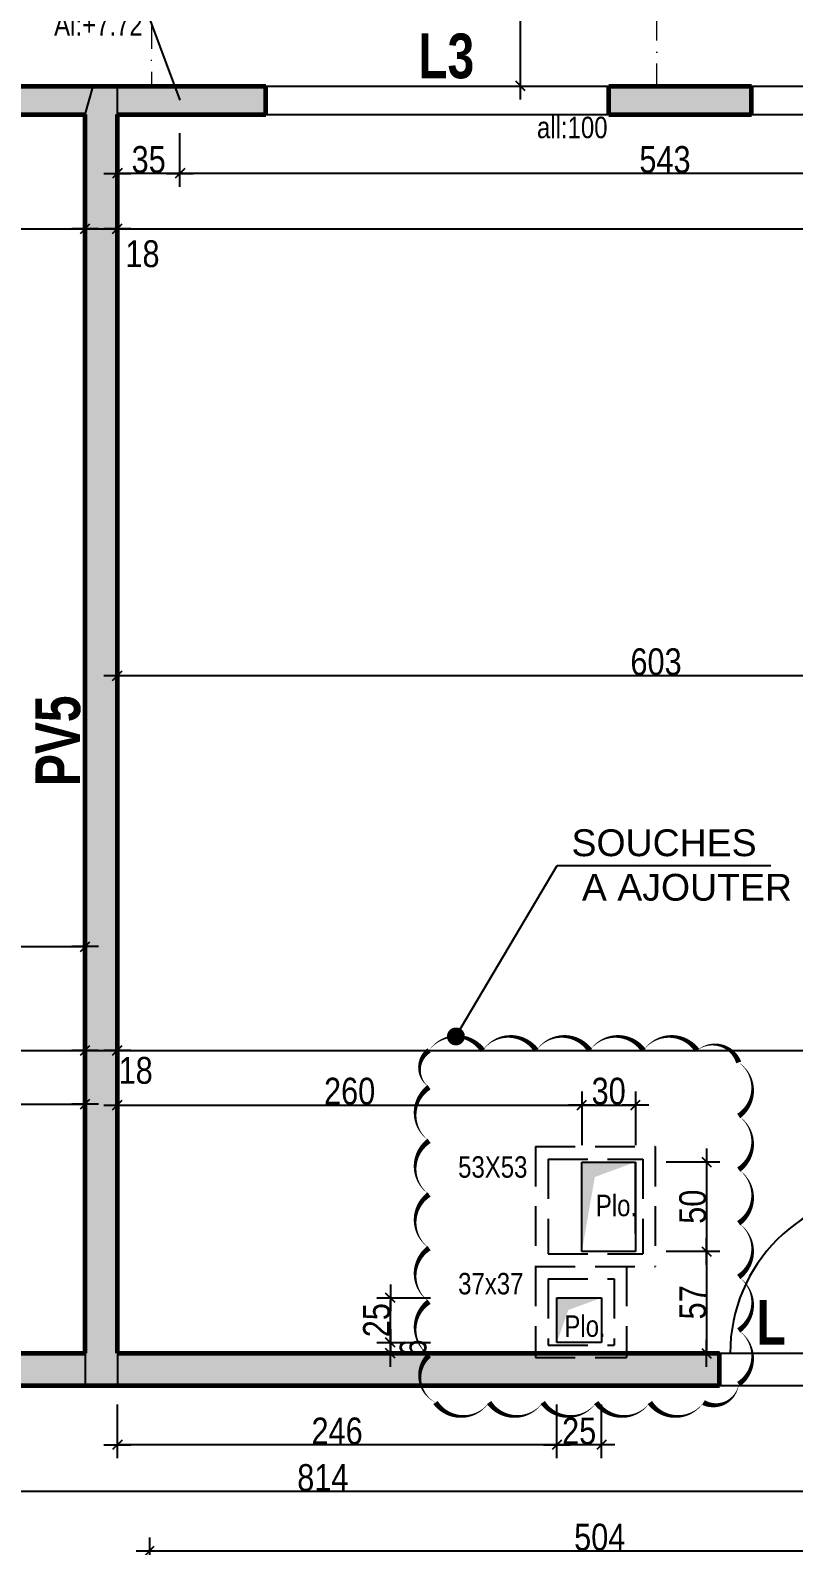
# Model space of a CAD drawing. Header units: millimetres. Extents: x 7120 to 15038, y -9128 to -4928.
# Drawn here: x 12483 to 12910, y -6654 to -5806 of the extents above; entities that cross this region are included whole.
import ezdxf
from ezdxf.enums import TextEntityAlignment as Align

# ---------------------------------------------------------------- set-up
doc = ezdxf.new("R2010")
doc.units = ezdxf.units.MM
doc.linetypes.add('CACHE2', pattern=[4.7625, 3.175, -1.5875])
doc.linetypes.add('TIRETPTX2', pattern=[50.8, 25.4, -12.7, 0, -12.7])
for name, color, linetype in [('01_cote_gen', 4, 'Continuous'), ('01_linteaux', 2, 'Continuous'), ('01_poch_murs', 253, 'Continuous'), ('01_poch_poteaux', 250, 'Continuous'), ('01_resv', 32, 'Continuous'), ('01_texte', 230, 'Continuous'), ('AA_COTES', 2, 'Continuous')]:
    doc.layers.add(name, color=color, linetype=linetype)
doc.layers.add('01_murs_coup', color=5, linetype='Continuous', lineweight=60)
doc.layers.add('01_tram_axes', color=2, linetype='TIRETPTX2', lineweight=9)
doc.styles.add('ARIAL', font='arial.ttf')
doc.styles.add('impact', font='impact.ttf')
doc.styles.add('MATTE_TXT', font='arial.ttf')
doc.styles.add('STYLE2', font='ARIALN.TTF')
doc.dimstyles.new('JB50', dxfattribs={"dimscale": 0.1, "dimtxt": 150, "dimasz": 15, "dimexe": 0.1, "dimexo": 0.1, "dimgap": 0.09, "dimtad": 1, "dimdec": 1, "dimdsep": 46, "dimtxsty": 'STYLE2', "dimblk1": 'BOND_G', "dimblk2": 'BOND_D', "dimsah": 1, "dimcen": 1.5, "dimdle": 0.01, "dimse1": 1, "dimse2": 1, "dimclrd": 4, "dimclre": 2, "dimclrt": 6, "dimazin": 2, "dimtfac": 2.333333, "dimtdec": 1, "dimtix": 1, "dimtmove": 2, "dimatfit": 3, "dimldrblk": 'BOND_G', "dimfxl": 1, "dimtolj": 1, "dimtzin": 0, "dimarcsym": 0})

# ---------------------------------------------------------------- blocks, each defined once
blk = doc.blocks.new('BOND_G')
at = {"layer": 'AA_COTES', "color": 0}
for p, q in [((0, -5), (0, 15)), ((5, 0), (-5, 0)), ((1.77, 1.77), (-1.77, -1.77))]:
    blk.add_line(p, q, dxfattribs=at)
blk = doc.blocks.new('BOND_D')
at = {"layer": 'AA_COTES', "color": 0}
for p, q in [((5, 0), (-5, 0)), ((-1.77, -1.77), (1.77, 1.77)), ((0, 5), (0, -15))]:
    blk.add_line(p, q, dxfattribs=at)
blk = doc.blocks.new('*D87')
at = {"layer": '01_cote_gen', "color": 4, "lineweight": -2, "transparency": 16777216}
blk.add_line((11518.13, -5916.75), (12512.13, -5916.75), dxfattribs=at)
at = {"layer": 'DEFPOINTS', "color": 0}
for p in [(12513.63, -5916.75), (11516.63, -5965.05), (12513.63, -5965.05)]:
    blk.add_point(p, dxfattribs=at)
at = {"layer": '01_cote_gen', "color": 4, "lineweight": -2, "transparency": 16777216, "xscale": 1.5, "yscale": 1.5, "zscale": 1.5, "rotation": 180}
blk.add_blockref('BOND_G', (11516.63, -5916.75), dxfattribs=at)
at = {"layer": '01_cote_gen', "color": 4, "lineweight": -2, "transparency": 16777216, "xscale": 1.5, "yscale": 1.5, "zscale": 1.5}
blk.add_blockref('BOND_D', (12513.63, -5916.75), dxfattribs=at)
at = {"layer": '01_cote_gen', "color": 6, "transparency": 16777216, "insert": (12015.13, -5909.08), "char_height": 15, "attachment_point": 5, "style": 'STYLE2'}
blk.add_mtext('\\A1;997', dxfattribs=at)
blk = doc.blocks.new('*D88')
at = {"layer": '01_cote_gen', "color": 4, "lineweight": -2, "transparency": 16777216}
blk.add_line((12515.13, -5916.75), (12530.13, -5916.75), dxfattribs=at)
at = {"layer": 'DEFPOINTS', "color": 0}
for p in [(12531.63, -5916.75), (12531.63, -5944.15), (12513.63, -5965.05)]:
    blk.add_point(p, dxfattribs=at)
at = {"layer": '01_cote_gen', "color": 4, "lineweight": -2, "transparency": 16777216, "xscale": 1.5, "yscale": 1.5, "zscale": 1.5, "rotation": 180}
blk.add_blockref('BOND_G', (12513.63, -5916.75), dxfattribs=at)
at = {"layer": '01_cote_gen', "color": 4, "lineweight": -2, "transparency": 16777216, "xscale": 1.5, "yscale": 1.5, "zscale": 1.5}
blk.add_blockref('BOND_D', (12531.63, -5916.75), dxfattribs=at)
at = {"layer": '01_cote_gen', "color": 6, "transparency": 16777216, "insert": (12545.68, -5930.86), "char_height": 15, "attachment_point": 5, "style": 'STYLE2'}
blk.add_mtext('\\A1;18', dxfattribs=at)
blk = doc.blocks.new('*D95')
at = {"layer": '01_cote_gen', "color": 4, "lineweight": -2, "transparency": 16777216}
blk.add_line((12757.31, -5835.46), (12757.31, -5618.46), dxfattribs=at)
at = {"layer": 'DEFPOINTS', "color": 0}
for p in [(12757.31, -5616.96), (12894.63, -5616.96), (12894.63, -5836.96)]:
    blk.add_point(p, dxfattribs=at)
at = {"layer": '01_cote_gen', "color": 4, "lineweight": -2, "transparency": 16777216, "xscale": 1.5, "yscale": 1.5, "zscale": 1.5}
for name, p, rotation in [('BOND_D', (12757.31, -5616.96), 90), ('BOND_G', (12757.31, -5836.96), 270)]:
    blk.add_blockref(name, p, dxfattribs=dict(at, rotation=rotation))
at = {"layer": '01_cote_gen', "color": 6, "transparency": 16777216, "insert": (12749.64, -5726.96), "char_height": 15, "attachment_point": 5, "rotation": 90, "style": 'STYLE2'}
blk.add_mtext('\\A1;220', dxfattribs=at)
blk = doc.blocks.new('*D204')
at = {"layer": '01_cote_gen', "color": 4, "lineweight": -2, "transparency": 16777216}
blk.add_line((12533.13, -5916.75), (13797.13, -5916.75), dxfattribs=at)
at = {"layer": 'DEFPOINTS', "color": 0}
for p in [(13798.63, -5916.75), (13798.63, -5953.14), (12531.63, -5976.08)]:
    blk.add_point(p, dxfattribs=at)
at = {"layer": '01_cote_gen', "color": 4, "lineweight": -2, "transparency": 16777216, "xscale": 1.5, "yscale": 1.5, "zscale": 1.5, "rotation": 180}
blk.add_blockref('BOND_G', (12531.63, -5916.75), dxfattribs=at)
at = {"layer": '01_cote_gen', "color": 4, "lineweight": -2, "transparency": 16777216, "xscale": 1.5, "yscale": 1.5, "zscale": 1.5}
blk.add_blockref('BOND_D', (13798.63, -5916.75), dxfattribs=at)
at = {"layer": '01_cote_gen', "color": 6, "transparency": 16777216, "insert": (13107.44, -5909.08), "char_height": 15, "attachment_point": 5, "style": 'STYLE2'}
blk.add_mtext('\\A1;1267', dxfattribs=at)
blk = doc.blocks.new('*D387')
at = {"layer": '01_cote_gen', "color": 4, "lineweight": -2, "transparency": 16777216}
blk.add_line((12259.13, -6406.48), (12512.13, -6406.48), dxfattribs=at)
at = {"layer": 'DEFPOINTS', "color": 0}
for p in [(12513.63, -6406.48), (12513.63, -6418.51), (12257.63, -6428.98)]:
    blk.add_point(p, dxfattribs=at)
at = {"layer": '01_cote_gen', "color": 4, "lineweight": -2, "transparency": 16777216, "xscale": 1.5, "yscale": 1.5, "zscale": 1.5, "rotation": 180}
blk.add_blockref('BOND_G', (12257.63, -6406.48), dxfattribs=at)
at = {"layer": '01_cote_gen', "color": 4, "lineweight": -2, "transparency": 16777216, "xscale": 1.5, "yscale": 1.5, "zscale": 1.5}
blk.add_blockref('BOND_D', (12513.63, -6406.48), dxfattribs=at)
at = {"layer": '01_cote_gen', "color": 6, "transparency": 16777216, "insert": (12385.63, -6398.81), "char_height": 15, "attachment_point": 5, "style": 'STYLE2'}
blk.add_mtext('\\A1;256', dxfattribs=at)
blk = doc.blocks.new('*D390')
at = {"layer": '01_cote_gen', "color": 4, "lineweight": -2, "transparency": 16777216}
blk.add_line((11518.13, -6376.48), (12512.13, -6376.48), dxfattribs=at)
at = {"layer": 'DEFPOINTS', "color": 0}
for p in [(11516.63, -6349.9), (12513.63, -6349.9), (12513.63, -6376.48)]:
    blk.add_point(p, dxfattribs=at)
at = {"layer": '01_cote_gen', "color": 4, "lineweight": -2, "transparency": 16777216, "xscale": 1.5, "yscale": 1.5, "zscale": 1.5, "rotation": 180}
blk.add_blockref('BOND_G', (11516.63, -6376.48), dxfattribs=at)
at = {"layer": '01_cote_gen', "color": 4, "lineweight": -2, "transparency": 16777216, "xscale": 1.5, "yscale": 1.5, "zscale": 1.5}
blk.add_blockref('BOND_D', (12513.63, -6376.48), dxfattribs=at)
at = {"layer": '01_cote_gen', "color": 6, "transparency": 16777216, "insert": (12015.13, -6368.81), "char_height": 15, "attachment_point": 5, "style": 'STYLE2'}
blk.add_mtext('\\A1;997', dxfattribs=at)
blk = doc.blocks.new('*D391')
at = {"layer": '01_cote_gen', "color": 4, "lineweight": -2, "transparency": 16777216}
blk.add_line((12515.13, -6376.48), (12530.13, -6376.48), dxfattribs=at)
at = {"layer": 'DEFPOINTS', "color": 0}
for p in [(12513.63, -6339.98), (12531.63, -6339.98), (12531.63, -6376.48)]:
    blk.add_point(p, dxfattribs=at)
at = {"layer": '01_cote_gen', "color": 4, "lineweight": -2, "transparency": 16777216, "xscale": 1.5, "yscale": 1.5, "zscale": 1.5, "rotation": 180}
blk.add_blockref('BOND_G', (12513.63, -6376.48), dxfattribs=at)
at = {"layer": '01_cote_gen', "color": 4, "lineweight": -2, "transparency": 16777216, "xscale": 1.5, "yscale": 1.5, "zscale": 1.5}
blk.add_blockref('BOND_D', (12531.63, -6376.48), dxfattribs=at)
at = {"layer": '01_cote_gen', "color": 6, "transparency": 16777216, "insert": (12541.86, -6387.74), "char_height": 15, "attachment_point": 5, "style": 'STYLE2'}
blk.add_mtext('\\A1;18', dxfattribs=at)
blk = doc.blocks.new('*D392')
at = {"layer": '01_cote_gen', "color": 4, "lineweight": -2, "transparency": 16777216}
blk.add_line((12533.13, -6376.48), (13797.13, -6376.48), dxfattribs=at)
at = {"layer": 'DEFPOINTS', "color": 0}
for p in [(12531.63, -6314.67), (13798.63, -6314.67), (13798.63, -6376.48)]:
    blk.add_point(p, dxfattribs=at)
at = {"layer": '01_cote_gen', "color": 4, "lineweight": -2, "transparency": 16777216, "xscale": 1.5, "yscale": 1.5, "zscale": 1.5, "rotation": 180}
blk.add_blockref('BOND_G', (12531.63, -6376.48), dxfattribs=at)
at = {"layer": '01_cote_gen', "color": 4, "lineweight": -2, "transparency": 16777216, "xscale": 1.5, "yscale": 1.5, "zscale": 1.5}
blk.add_blockref('BOND_D', (13798.63, -6376.48), dxfattribs=at)
at = {"layer": '01_cote_gen', "color": 6, "transparency": 16777216, "insert": (13011.87, -6368.81), "char_height": 15, "attachment_point": 5, "style": 'STYLE2'}
blk.add_mtext('\\A1;1267', dxfattribs=at)
blk = doc.blocks.new('*D424')
at = {"layer": '01_cote_gen', "color": 4, "lineweight": -2, "transparency": 16777216}
blk.add_line((13052.12, -6623.23), (12241.13, -6623.23), dxfattribs=at)
at = {"layer": 'DEFPOINTS', "color": 0}
for p in [(12239.63, -6563.94), (12239.63, -6623.23), (13053.62, -6625.94)]:
    blk.add_point(p, dxfattribs=at)
at = {"layer": '01_cote_gen', "color": 4, "lineweight": -2, "transparency": 16777216, "xscale": 1.5, "yscale": 1.5, "zscale": 1.5, "rotation": 180}
blk.add_blockref('BOND_D', (12239.63, -6623.23), dxfattribs=at)
at = {"layer": '01_cote_gen', "color": 4, "lineweight": -2, "transparency": 16777216, "xscale": 1.5, "yscale": 1.5, "zscale": 1.5}
blk.add_blockref('BOND_G', (13053.62, -6623.23), dxfattribs=at)
at = {"layer": '01_cote_gen', "color": 6, "transparency": 16777216, "insert": (12646.62, -6615.56), "char_height": 15, "attachment_point": 5, "style": 'STYLE2'}
blk.add_mtext('\\A1;814', dxfattribs=at)
blk = doc.blocks.new('*D427')
at = {"layer": '01_cote_gen', "color": 4, "lineweight": -2, "transparency": 16777216}
blk.add_line((12551.13, -6656.54), (13052.12, -6656.54), dxfattribs=at)
at = {"layer": 'DEFPOINTS', "color": 0}
for p in [(13053.62, -6656.54), (13053.62, -6668.07), (12549.63, -6687.94)]:
    blk.add_point(p, dxfattribs=at)
at = {"layer": '01_cote_gen', "color": 4, "lineweight": -2, "transparency": 16777216, "xscale": 1.5, "yscale": 1.5, "zscale": 1.5, "rotation": 180}
blk.add_blockref('BOND_G', (12549.63, -6656.54), dxfattribs=at)
at = {"layer": '01_cote_gen', "color": 4, "lineweight": -2, "transparency": 16777216, "xscale": 1.5, "yscale": 1.5, "zscale": 1.5}
blk.add_blockref('BOND_D', (13053.62, -6656.54), dxfattribs=at)
at = {"layer": '01_cote_gen', "color": 6, "transparency": 16777216, "insert": (12801.62, -6648.87), "char_height": 15, "attachment_point": 5, "style": 'STYLE2'}
blk.add_mtext('\\A1;504', dxfattribs=at)
blk = doc.blocks.new('*D620')
at = {"layer": '01_texte', "color": 4, "lineweight": -2, "transparency": 16777216}
blk.add_line((12533.13, -6166.8), (13133.13, -6166.8), dxfattribs=at)
at = {"layer": 'DEFPOINTS', "color": 0}
for p in [(13134.63, -6166.8), (12531.63, -6238.41), (13134.63, -6261.94)]:
    blk.add_point(p, dxfattribs=at)
at = {"layer": '01_texte', "color": 4, "lineweight": -2, "transparency": 16777216, "xscale": 1.5, "yscale": 1.5, "zscale": 1.5, "rotation": 180}
blk.add_blockref('BOND_G', (12531.63, -6166.8), dxfattribs=at)
at = {"layer": '01_texte', "color": 4, "lineweight": -2, "transparency": 16777216, "xscale": 1.5, "yscale": 1.5, "zscale": 1.5}
blk.add_blockref('BOND_D', (13134.63, -6166.8), dxfattribs=at)
at = {"layer": '01_texte', "color": 6, "transparency": 16777216, "insert": (12833.13, -6159.14), "char_height": 15, "attachment_point": 5, "style": 'STYLE2'}
blk.add_mtext('\\A1;603', dxfattribs=at)
blk = doc.blocks.new('*D635')
at = {"layer": '01_cote_gen', "color": 4, "lineweight": -2, "transparency": 16777216}
blk.add_line((13108.13, -5885.8), (12568.14, -5885.8), dxfattribs=at)
at = {"layer": 'DEFPOINTS', "color": 0}
for p in [(12566.64, -5844.83), (13109.63, -5844.83), (12566.64, -5885.8)]:
    blk.add_point(p, dxfattribs=at)
at = {"layer": '01_cote_gen', "color": 4, "lineweight": -2, "transparency": 16777216, "xscale": 1.5, "yscale": 1.5, "zscale": 1.5, "rotation": 180}
blk.add_blockref('BOND_D', (12566.64, -5885.8), dxfattribs=at)
at = {"layer": '01_cote_gen', "color": 4, "lineweight": -2, "transparency": 16777216, "xscale": 1.5, "yscale": 1.5, "zscale": 1.5}
blk.add_blockref('BOND_G', (13109.63, -5885.8), dxfattribs=at)
at = {"layer": '01_cote_gen', "color": 6, "transparency": 16777216, "insert": (12838.13, -5878.13), "char_height": 15, "attachment_point": 5, "style": 'STYLE2'}
blk.add_mtext('\\A1;543', dxfattribs=at)
blk = doc.blocks.new('*D636')
at = {"layer": '01_cote_gen', "color": 4, "lineweight": -2, "transparency": 16777216}
blk.add_line((12565.14, -5885.8), (12533.13, -5885.8), dxfattribs=at)
at = {"layer": 'DEFPOINTS', "color": 0}
for p in [(12531.63, -5878.3), (12566.64, -5878.3), (12531.63, -5885.8)]:
    blk.add_point(p, dxfattribs=at)
at = {"layer": '01_cote_gen', "color": 4, "lineweight": -2, "transparency": 16777216, "xscale": 1.5, "yscale": 1.5, "zscale": 1.5, "rotation": 180}
blk.add_blockref('BOND_D', (12531.63, -5885.8), dxfattribs=at)
at = {"layer": '01_cote_gen', "color": 4, "lineweight": -2, "transparency": 16777216, "xscale": 1.5, "yscale": 1.5, "zscale": 1.5}
blk.add_blockref('BOND_G', (12566.64, -5885.8), dxfattribs=at)
at = {"layer": '01_cote_gen', "color": 6, "transparency": 16777216, "insert": (12549.13, -5878.13), "char_height": 15, "attachment_point": 5, "style": 'STYLE2'}
blk.add_mtext('\\A1;35', dxfattribs=at)
blk = doc.blocks.new('*D710')
at = {"layer": '01_cote_gen', "color": 4, "lineweight": -2, "transparency": 16777216}
blk.add_line((12298.16, -6318.43), (12512.13, -6318.43), dxfattribs=at)
at = {"layer": 'DEFPOINTS', "color": 0}
for p in [(12513.63, -6318.43), (12296.66, -6325.93), (12513.63, -6325.93)]:
    blk.add_point(p, dxfattribs=at)
at = {"layer": '01_cote_gen', "color": 4, "lineweight": -2, "transparency": 16777216, "xscale": 1.5, "yscale": 1.5, "zscale": 1.5, "rotation": 180}
blk.add_blockref('BOND_G', (12296.66, -6318.43), dxfattribs=at)
at = {"layer": '01_cote_gen', "color": 4, "lineweight": -2, "transparency": 16777216, "xscale": 1.5, "yscale": 1.5, "zscale": 1.5}
blk.add_blockref('BOND_D', (12513.63, -6318.43), dxfattribs=at)
at = {"layer": '01_cote_gen', "color": 6, "transparency": 16777216, "insert": (12405.14, -6310.89), "char_height": 15, "attachment_point": 5, "style": 'STYLE2'}
blk.add_mtext('\\A1;217', dxfattribs=at)
blk = doc.blocks.new('*D721')
at = {"layer": '01_cote_gen', "color": 4, "lineweight": -2, "transparency": 16777216}
blk.add_line((12793.12, -6407.04), (12820.12, -6407.04), dxfattribs=at)
at = {"layer": 'DEFPOINTS', "color": 0}
for p in [(12821.62, -6407.04), (12791.62, -6443.61), (12821.62, -6443.61)]:
    blk.add_point(p, dxfattribs=at)
at = {"layer": '01_cote_gen', "color": 4, "lineweight": -2, "transparency": 16777216, "xscale": 1.5, "yscale": 1.5, "zscale": 1.5, "rotation": 180}
blk.add_blockref('BOND_G', (12791.62, -6407.04), dxfattribs=at)
at = {"layer": '01_cote_gen', "color": 4, "lineweight": -2, "transparency": 16777216, "xscale": 1.5, "yscale": 1.5, "zscale": 1.5}
blk.add_blockref('BOND_D', (12821.62, -6407.04), dxfattribs=at)
at = {"layer": '01_cote_gen', "color": 6, "transparency": 16777216, "insert": (12806.62, -6399.37), "char_height": 15, "attachment_point": 5, "style": 'STYLE2'}
blk.add_mtext('\\A1;30', dxfattribs=at)
blk = doc.blocks.new('*D722')
at = {"layer": '01_cote_gen', "color": 4, "lineweight": -2, "transparency": 16777216}
blk.add_line((12533.13, -6407.04), (12790.12, -6407.04), dxfattribs=at)
at = {"layer": 'DEFPOINTS', "color": 0}
for p in [(12791.62, -6407.04), (12791.62, -6414.54), (12531.63, -6431.19)]:
    blk.add_point(p, dxfattribs=at)
at = {"layer": '01_cote_gen', "color": 4, "lineweight": -2, "transparency": 16777216, "xscale": 1.5, "yscale": 1.5, "zscale": 1.5, "rotation": 180}
blk.add_blockref('BOND_G', (12531.63, -6407.04), dxfattribs=at)
at = {"layer": '01_cote_gen', "color": 4, "lineweight": -2, "transparency": 16777216, "xscale": 1.5, "yscale": 1.5, "zscale": 1.5}
blk.add_blockref('BOND_D', (12791.62, -6407.04), dxfattribs=at)
at = {"layer": '01_cote_gen', "color": 6, "transparency": 16777216, "insert": (12661.62, -6399.37), "char_height": 15, "attachment_point": 5, "style": 'STYLE2'}
blk.add_mtext('\\A1;260', dxfattribs=at)
blk = doc.blocks.new('*D723')
at = {"layer": '01_cote_gen', "color": 4, "lineweight": -2, "transparency": 16777216}
blk.add_line((12861.39, -6440.44), (12861.39, -6487.44), dxfattribs=at)
at = {"layer": 'DEFPOINTS', "color": 0}
for p in [(12821.62, -6438.94), (12821.62, -6488.94), (12861.39, -6488.94)]:
    blk.add_point(p, dxfattribs=at)
at = {"layer": '01_cote_gen', "color": 4, "lineweight": -2, "transparency": 16777216, "xscale": 1.5, "yscale": 1.5, "zscale": 1.5}
for name, p, rotation in [('BOND_G', (12861.39, -6438.94), 90), ('BOND_D', (12861.39, -6488.94), 270)]:
    blk.add_blockref(name, p, dxfattribs=dict(at, rotation=rotation))
at = {"layer": '01_cote_gen', "color": 6, "transparency": 16777216, "insert": (12853.72, -6463.94), "char_height": 15, "attachment_point": 5, "rotation": 90, "style": 'STYLE2'}
blk.add_mtext('\\A1;50', dxfattribs=at)
blk = doc.blocks.new('*D724')
at = {"layer": '01_cote_gen', "color": 4, "lineweight": -2, "transparency": 16777216}
blk.add_line((12861.39, -6490.44), (12861.39, -6544.44), dxfattribs=at)
at = {"layer": 'DEFPOINTS', "color": 0}
for p in [(12838.89, -6488.94), (12838.89, -6545.94), (12861.39, -6545.94)]:
    blk.add_point(p, dxfattribs=at)
at = {"layer": '01_cote_gen', "color": 4, "lineweight": -2, "transparency": 16777216, "xscale": 1.5, "yscale": 1.5, "zscale": 1.5}
for name, p, rotation in [('BOND_G', (12861.39, -6488.94), 90), ('BOND_D', (12861.39, -6545.94), 270)]:
    blk.add_blockref(name, p, dxfattribs=dict(at, rotation=rotation))
at = {"layer": '01_cote_gen', "color": 6, "transparency": 16777216, "insert": (12853.75, -6517.44), "char_height": 15, "attachment_point": 5, "rotation": 90, "style": 'STYLE2'}
blk.add_mtext('\\A1;57', dxfattribs=at)
blk = doc.blocks.new('*D725')
at = {"layer": '01_cote_gen', "color": 4, "lineweight": -2, "transparency": 16777216}
blk.add_line((12684.41, -6544.44), (12684.41, -6541.42), dxfattribs=at)
at = {"layer": 'DEFPOINTS', "color": 0}
for p in [(12684.41, -6539.92), (12732.35, -6539.92), (12707.01, -6545.94)]:
    blk.add_point(p, dxfattribs=at)
at = {"layer": '01_cote_gen', "color": 4, "lineweight": -2, "transparency": 16777216, "xscale": 1.5, "yscale": 1.5, "zscale": 1.5}
for name, p, rotation in [('BOND_D', (12684.41, -6539.92), 90), ('BOND_G', (12684.41, -6545.94), 270)]:
    blk.add_blockref(name, p, dxfattribs=dict(at, rotation=rotation))
at = {"layer": '01_cote_gen', "color": 6, "transparency": 16777216, "insert": (12697.24, -6542.93), "char_height": 15, "attachment_point": 5, "rotation": 90, "style": 'STYLE2'}
blk.add_mtext('\\A1;6', dxfattribs=at)
blk = doc.blocks.new('*D726')
at = {"layer": '01_cote_gen', "color": 4, "lineweight": -2, "transparency": 16777216}
blk.add_line((12684.41, -6538.42), (12684.41, -6516.42), dxfattribs=at)
at = {"layer": 'DEFPOINTS', "color": 0}
for p in [(12684.41, -6514.92), (12757.35, -6514.92), (12757.35, -6539.92)]:
    blk.add_point(p, dxfattribs=at)
at = {"layer": '01_cote_gen', "color": 4, "lineweight": -2, "transparency": 16777216, "xscale": 1.5, "yscale": 1.5, "zscale": 1.5}
for name, p, rotation in [('BOND_D', (12684.41, -6514.92), 90), ('BOND_G', (12684.41, -6539.92), 270)]:
    blk.add_blockref(name, p, dxfattribs=dict(at, rotation=rotation))
at = {"layer": '01_cote_gen', "color": 6, "transparency": 16777216, "insert": (12676.74, -6527.42), "char_height": 15, "attachment_point": 5, "rotation": 90, "style": 'STYLE2'}
blk.add_mtext('\\A1;25', dxfattribs=at)
blk = doc.blocks.new('*D758')
at = {"layer": '01_cote_gen', "color": 4, "lineweight": -2, "transparency": 16777216}
blk.add_line((12801.1, -6597.15), (12779.1, -6597.15), dxfattribs=at)
at = {"layer": 'DEFPOINTS', "color": 0}
for p in [(12777.6, -6539.92), (12802.6, -6539.92), (12777.6, -6597.15)]:
    blk.add_point(p, dxfattribs=at)
at = {"layer": '01_cote_gen', "color": 4, "lineweight": -2, "transparency": 16777216, "xscale": 1.5, "yscale": 1.5, "zscale": 1.5, "rotation": 180}
blk.add_blockref('BOND_D', (12777.6, -6597.15), dxfattribs=at)
at = {"layer": '01_cote_gen', "color": 4, "lineweight": -2, "transparency": 16777216, "xscale": 1.5, "yscale": 1.5, "zscale": 1.5}
blk.add_blockref('BOND_G', (12802.6, -6597.15), dxfattribs=at)
at = {"layer": '01_cote_gen', "color": 6, "transparency": 16777216, "insert": (12790.1, -6589.49), "char_height": 15, "attachment_point": 5, "style": 'STYLE2'}
blk.add_mtext('\\A1;25', dxfattribs=at)
blk = doc.blocks.new('*D759')
at = {"layer": '01_cote_gen', "color": 4, "lineweight": -2, "transparency": 16777216}
blk.add_line((12776.1, -6597.15), (12533.13, -6597.15), dxfattribs=at)
at = {"layer": 'DEFPOINTS', "color": 0}
for p in [(12531.63, -6530.41), (12777.6, -6539.92), (12531.63, -6597.15)]:
    blk.add_point(p, dxfattribs=at)
at = {"layer": '01_cote_gen', "color": 4, "lineweight": -2, "transparency": 16777216, "xscale": 1.5, "yscale": 1.5, "zscale": 1.5, "rotation": 180}
blk.add_blockref('BOND_D', (12531.63, -6597.15), dxfattribs=at)
at = {"layer": '01_cote_gen', "color": 4, "lineweight": -2, "transparency": 16777216, "xscale": 1.5, "yscale": 1.5, "zscale": 1.5}
blk.add_blockref('BOND_G', (12777.6, -6597.15), dxfattribs=at)
at = {"layer": '01_cote_gen', "color": 6, "transparency": 16777216, "insert": (12654.61, -6589.49), "char_height": 15, "attachment_point": 5, "style": 'STYLE2'}
blk.add_mtext('\\A1;246', dxfattribs=at)

msp = doc.modelspace()

# ---------------------------------------------------------------- hatches: boundary and pattern name
at = {"layer": '01_poch_murs'}
h = msp.add_hatch(color=256, dxfattribs=at)
h.dxf.hatch_style = 1
h.paths.add_polyline_path([(11392.63, -5836.96), (11170.63, -5836.96), (11170.63, -6372.91), (11188.63, -6372.91), (11188.63, -5984.94), (11353.63, -5984.94), (11353.63, -6187.94), (11371.63, -6187.94), (11371.63, -5966.94), (11371.63, -5960.94), (11361.63, -5960.94), (11361.63, -5966.94), (11188.63, -5966.94), (11188.63, -5852.96), (11361.63, -5852.96), (11361.63, -5858.96), (11371.63, -5858.96), (11371.63, -5852.96), (11392.63, -5852.96)])
h.paths.add_polyline_path([(11594.63, -5836.96), (11493.63, -5836.96), (11493.63, -5852.96), (11498.63, -5852.96), (11498.63, -6563.94), (11919.63, -6563.94), (11919.63, -6545.94), (11516.63, -6545.94), (11516.63, -5852.96), (11594.63, -5852.96)])
h.paths.add_polyline_path([(11866.63, -5836.96), (11864.63, -5836.96), (11786.63, -5836.96), (11786.63, -5852.96), (11866.63, -5852.96)], flags=17)
h.paths.add_polyline_path([(12149.63, -5836.96), (12147.63, -5836.96), (12147.63, -5624.96), (12147.63, -5616.96), (12127.63, -5616.96), (12127.63, -5836.96), (12058.63, -5836.96)])
h.paths.add_polyline_path([(12518.13, -5836.96), (12421.63, -5836.96), (12421.63, -5852.96), (12513.63, -5852.96)])
h.paths.add_polyline_path([(12513.63, -6545.94), (12257.63, -6545.94), (12257.63, -6485.94), (12053.63, -6485.94), (12053.63, -6545.94), (12021.63, -6545.94), (12021.63, -6563.94), (12071.63, -6563.94), (12071.63, -6503.94), (12239.63, -6503.94), (12239.63, -6563.94), (12513.63, -6563.94)])
h = msp.add_hatch(color=256, dxfattribs=at)
h.dxf.hatch_style = 1
h.paths.add_polyline_path([(12614.53, -5836.96), (12531.53, -5836.96), (12531.53, -5852.96), (12614.53, -5852.96)])
h.paths.add_polyline_path([(12886.53, -5836.96), (12806.53, -5836.96), (12806.53, -5852.96), (12886.53, -5852.96)])
h.paths.add_polyline_path([(13200.53, -5836.96), (13078.53, -5836.96), (13078.53, -5852.96), (13200.53, -5852.96)])
h.paths.add_polyline_path([(13553.53, -5836.96), (13392.53, -5836.96), (13392.53, -5852.96), (13553.53, -5852.96)])
h.paths.add_polyline_path([(13798.53, -5836.96), (13650.53, -5836.96), (13650.53, -5852.96), (13798.53, -5852.96)])
h = msp.add_hatch(color=256, dxfattribs=at)
h.dxf.hatch_style = 1
h.paths.add_polyline_path([(12868.62, -6545.94), (12531.63, -6545.94), (12531.63, -6563.94), (12868.62, -6563.94)])
h.paths.add_polyline_path([(13053.62, -6545.94), (12970.62, -6545.94), (12970.62, -6563.94), (13053.62, -6563.94)])
h.paths.add_polyline_path([(13618.63, -6545.94), (13071.62, -6545.94), (13071.62, -6563.94), (13618.63, -6563.94)])
h.paths.add_polyline_path([(13798.63, -6545.94), (13634.63, -6545.94), (13634.63, -6563.94), (13798.63, -6563.94)])
at = {"layer": '01_poch_poteaux'}
h = msp.add_hatch(color=256, dxfattribs=at)
h.dxf.hatch_style = 1
h.paths.add_polyline_path([(12531.63, -5852.96), (12531.63, -5836.96), (12518.13, -5836.96), (12513.63, -5852.96), (12513.63, -6545.94), (12513.63, -6563.94), (12531.63, -6563.94), (12531.63, -6545.94)])

# ---------------------------------------------------------------- linework, layer by layer
at = {"layer": '01_linteaux'}
for p, q in [((12614.63, -5836.96), (12806.63, -5836.96)), ((12886.63, -5836.96), (13078.63, -5836.96)), ((12614.63, -5852.96), (12806.63, -5852.96)), ((12886.63, -5852.96), (13078.63, -5852.96)), ((12868.62, -6545.94), (12970.62, -6545.94)), ((12868.62, -6563.94), (12970.62, -6563.94))]:
    msp.add_line(p, q, dxfattribs=at)
at = {"layer": '01_linteaux', "linetype": 'CACHE2', "ltscale": 7}
for p, q in [((12765.67, -6430.33), (12832.67, -6430.33)), ((12765.67, -6430.33), (12765.67, -6497.33)), ((12832.67, -6430.33), (12832.67, -6497.33)), ((12772.67, -6437.33), (12825.67, -6437.33)), ((12772.67, -6437.33), (12772.67, -6490.33)), ((12825.67, -6437.33), (12825.67, -6490.33)), ((12772.67, -6490.33), (12825.67, -6490.33)), ((12765.67, -6497.33), (12832.67, -6497.33)), ((12765.67, -6497.33), (12816.67, -6497.33)), ((12765.67, -6497.33), (12765.67, -6548.33)), ((12816.67, -6497.33), (12816.67, -6548.33)), ((12772.67, -6504.33), (12809.67, -6504.33)), ((12772.67, -6504.33), (12772.67, -6541.33)), ((12809.67, -6504.33), (12809.67, -6541.33)), ((12772.67, -6541.33), (12809.67, -6541.33)), ((12765.67, -6548.33), (12816.67, -6548.33))]:
    msp.add_line(p, q, dxfattribs=at)
at = {"layer": '01_linteaux'}
msp.add_arc((12964.62, -6545.94), 90, 90, 180, dxfattribs=at)
at = {"layer": '01_murs_coup'}
for p, q in [((12421.63, -5836.96), (12614.63, -5836.96)), ((12614.63, -5852.96), (12614.63, -5836.96)), ((12806.63, -5836.96), (12886.63, -5836.96)), ((12806.63, -5852.96), (12806.63, -5836.96)), ((12886.63, -5852.96), (12886.63, -5836.96)), ((12421.63, -5852.96), (12513.63, -5852.96)), ((12513.63, -6545.94), (12513.63, -5852.96)), ((12531.63, -6545.94), (12531.63, -5852.96)), ((12531.63, -5852.96), (12614.63, -5852.96)), ((12806.63, -5852.96), (12886.63, -5852.96)), ((12257.63, -6545.94), (12513.63, -6545.94)), ((12531.63, -6545.94), (12868.62, -6545.94)), ((12868.62, -6563.94), (12868.62, -6545.94)), ((12239.63, -6563.94), (12868.62, -6563.94))]:
    msp.add_line(p, q, dxfattribs=at)
at = {"layer": '01_poch_poteaux'}
for p, q in [((12513.63, -5852.96), (12518.13, -5836.96)), ((12531.63, -5852.96), (12531.63, -5836.96)), ((12513.63, -6545.94), (12513.63, -6563.94)), ((12531.63, -6545.94), (12531.63, -6563.94))]:
    msp.add_line(p, q, dxfattribs=at)
at = {"layer": '01_resv'}
for p, q in [((12547.67, -5794.35), (12566.64, -5844.83)), ((12791.62, -6488.94), (12791.62, -6438.94)), ((12791.62, -6438.94), (12821.62, -6438.94)), ((12821.62, -6438.94), (12821.62, -6488.94)), ((12821.62, -6478.94), (12821.62, -6438.94)), ((12821.62, -6488.94), (12791.62, -6488.94)), ((12821.62, -6488.94), (12791.62, -6488.94)), ((12777.6, -6539.92), (12777.6, -6514.92)), ((12777.6, -6514.92), (12802.6, -6514.92)), ((12802.6, -6514.92), (12802.6, -6539.92)), ((12790.1, -6539.92), (12777.6, -6539.92)), ((12802.6, -6539.92), (12777.6, -6539.92)), ((12802.6, -6539.92), (12790.1, -6539.92))]:
    msp.add_line(p, q, dxfattribs=at)
msp.add_lwpolyline([(12706.1, -6376.48, 0, 3, -0.520567), (12736.1, -6376.48, 0, 3, -0.520567), (12766.1, -6376.48, 0, 3, -0.520567), (12796.1, -6376.48, 0, 3, -0.520567), (12826.1, -6376.48, 0, 3, -0.520567), (12856.1, -6376.48, 0, 3, -0.520567), (12879.39, -6383.19, 0, 3, -0.520567), (12879.39, -6413.19, 0, 3, -0.520567), (12879.39, -6443.19, 0, 3, -0.520567), (12879.39, -6473.19, 0, 3, -0.520567), (12879.39, -6503.19, 0, 3, -0.520567), (12879.39, -6533.19, 0, 3, -0.520567), (12879.39, -6563.19, 0, 3, -0.520567), (12859.68, -6573.48, 0, 3, -0.520567), (12829.68, -6573.48, 0, 3, -0.520567), (12799.68, -6573.48, 0, 3, -0.520567), (12769.68, -6573.48, 0, 3, -0.520567), (12739.68, -6573.48, 0, 3, -0.520567), (12709.68, -6573.48, 0, 3, -0.520567), (12706.1, -6547.06, 0, 3, -0.520567), (12706.1, -6517.06, 0, 3, -0.520567), (12706.1, -6487.06, 0, 3, -0.520567), (12706.1, -6457.06, 0, 3, -0.520567), (12706.1, -6427.06, 0, 3, -0.520567), (12706.1, -6397.06, 0, 3, -0.520567)], format="xyseb", close=True, dxfattribs=at)
for points in [[(12572.89, -5836.83), (12572.89, -5852.83), (12560.39, -5852.83), (12560.39, -5836.83)], [(12791.62, -6488.94), (12791.62, -6438.94), (12798.86, -6447.32)], [(12791.62, -6438.94), (12821.62, -6438.94), (12798.86, -6447.32)], [(12777.6, -6539.92), (12777.6, -6514.92), (12784.04, -6521.69)], [(12777.6, -6514.92), (12802.6, -6514.92), (12784.04, -6521.69)]]:
    msp.add_solid(points, dxfattribs=at)
at = {"layer": '01_texte'}
for p, q in [((12721.1, -6368.67), (12777.7, -6273.02)), ((12777.7, -6273.02), (12897.3, -6273.02))]:
    msp.add_line(p, q, dxfattribs=at)
at = {"layer": '01_texte', "const_width": 5}
msp.add_lwpolyline([(12718.6, -6368.67, 1), (12723.6, -6368.67, 1)], format="xyb", close=True, dxfattribs=at)
at = {"layer": '01_tram_axes', "ltscale": 0.5}
for p, q in [((12833.63, -5836.96), (12833.63, -5616.96)), ((12550.63, -5624.96), (12550.63, -5836.96))]:
    msp.add_line(p, q, dxfattribs=at)

# ---------------------------------------------------------------- texts
at = {"layer": '01_resv', "style": 'MATTE_TXT', "width": 0.8}
for s, p in [('Ai:+7.72', (12496.22, -5812.29)), ('53X53', (12722.36, -6451.3)), ('Plo.', (12799.43, -6472.84)), ('37x37', (12722.36, -6516.57)), ('Plo.', (12781.84, -6540.33))]:
    msp.add_text(s, height=12, dxfattribs=at).set_placement(p, align=Align.BOTTOM_LEFT)
at = {"layer": '01_texte', "style": 'impact'}
for s, p in [('L3', (12715.72, -5840.05)), ('L ', (12901.33, -6548.53))]:
    msp.add_text(s, height=25, dxfattribs=at).set_placement(p, align=Align.BOTTOM_CENTER)
at = {"layer": '01_texte', "style": 'MATTE_TXT', "width": 0.8}
msp.add_text('all:100', height=12, dxfattribs=at).set_placement((12786.24, -5869.72), align=Align.BOTTOM_CENTER)
at = {"layer": '01_texte', "style": 'impact'}
msp.add_text('PV5', height=25, rotation=90, dxfattribs=at).set_placement((12518.29, -6203.24), align=Align.BOTTOM_CENTER)
at = {"layer": '01_texte', "style": 'ARIAL'}
for s, p in [('SOUCHES ', (12785.82, -6267.81)), (' A AJOUTER', (12785.82, -6292.71))]:
    msp.add_text(s, height=15, dxfattribs=at).set_placement(p)

# ---------------------------------------------------------------- dimensions: what is measured, and where the dimension line sits
at = {"layer": '01_cote_gen'}
for base, p1, p2, picture, middle in [((12757.31, -5616.96), (12894.63, -5836.96), (12894.63, -5616.96), '*D95', (12749.64, -5726.96)), ((12861.39, -6488.94), (12821.62, -6438.94), (12821.62, -6488.94), '*D723', (12853.72, -6463.94)), ((12861.39, -6545.94), (12838.89, -6488.94), (12838.89, -6545.94), '*D724', (12853.75, -6517.44)), ((12684.41, -6514.92), (12757.35, -6539.92), (12757.35, -6514.92), '*D726', (12676.74, -6527.42))]:
    dim = msp.add_linear_dim(base=base, p1=p1, p2=p2, angle=90, dimstyle='JB50', dxfattribs=at)
    dim.commit()
    dim.dimension.update_dxf_attribs({"geometry": picture, "text_midpoint": middle})
for base, p1, p2, picture, middle in [((12566.64, -5885.8), (13109.63, -5844.83), (12566.64, -5844.83), '*D635', (12838.13, -5878.13)), ((12531.63, -5885.8), (12566.64, -5878.3), (12531.63, -5878.3), '*D636', (12549.13, -5878.13)), ((12513.63, -5916.75), (11516.63, -5965.05), (12513.63, -5965.05), '*D87', (12015.13, -5909.08)), ((12513.63, -6318.43), (12296.66, -6325.93), (12513.63, -6325.93), '*D710', (12405.14, -6310.89)), ((12513.63, -6376.48), (11516.63, -6349.9), (12513.63, -6349.9), '*D390', (12015.13, -6368.81)), ((12513.63, -6406.48), (12257.63, -6428.98), (12513.63, -6418.51), '*D387', (12385.63, -6398.81)), ((12791.62, -6407.04), (12531.63, -6431.19), (12791.62, -6414.54), '*D722', (12661.62, -6399.37)), ((12821.62, -6407.04), (12791.62, -6443.61), (12821.62, -6443.61), '*D721', (12806.62, -6399.37)), ((12531.63, -6597.15), (12777.6, -6539.92), (12531.63, -6530.41), '*D759', (12654.61, -6589.49)), ((12777.6, -6597.15), (12802.6, -6539.92), (12777.6, -6539.92), '*D758', (12790.1, -6589.49)), ((12239.63, -6623.23), (13053.62, -6625.94), (12239.63, -6563.94), '*D424', (12646.62, -6615.56)), ((13053.62, -6656.54), (12549.63, -6687.94), (13053.62, -6668.07), '*D427', (12801.62, -6648.87))]:
    dim = msp.add_linear_dim(base=base, p1=p1, p2=p2, dimstyle='JB50', dxfattribs=at)
    dim.commit()
    dim.dimension.update_dxf_attribs({"geometry": picture, "text_midpoint": middle})
for base, p1, p2, picture, middle in [((13798.63, -5916.75), (12531.63, -5976.08), (13798.63, -5953.14), '*D204', (13107.44, -5909.08)), ((12531.63, -5916.75), (12513.63, -5965.05), (12531.63, -5944.15), '*D88', (12545.68, -5930.86)), ((13798.63, -6376.48), (12531.63, -6314.67), (13798.63, -6314.67), '*D392', (13011.87, -6368.81)), ((12531.63, -6376.48), (12513.63, -6339.98), (12531.63, -6339.98), '*D391', (12541.86, -6387.74))]:
    dim = msp.add_linear_dim(base=base, p1=p1, p2=p2, dimstyle='JB50', dxfattribs=at)
    dim.commit()
    dim.dimension.update_dxf_attribs({"geometry": picture, "text_midpoint": middle, "dimtype": 160})
dim = msp.add_linear_dim(base=(12684.41, -6539.92), p1=(12707.01, -6545.94), p2=(12732.35, -6539.92), angle=90, dimstyle='JB50', dxfattribs=at)
dim.commit()
dim.dimension.update_dxf_attribs({"geometry": '*D725', "text_midpoint": (12697.24, -6542.93), "dimtype": 160})
at = {"layer": '01_texte'}
dim = msp.add_linear_dim(base=(13134.63, -6166.8), p1=(12531.63, -6238.41), p2=(13134.63, -6261.94), dimstyle='JB50', dxfattribs=at)
dim.commit()
dim.dimension.update_dxf_attribs({"geometry": '*D620', "text_midpoint": (12833.13, -6159.14)})

doc.saveas('drawing.dxf')
